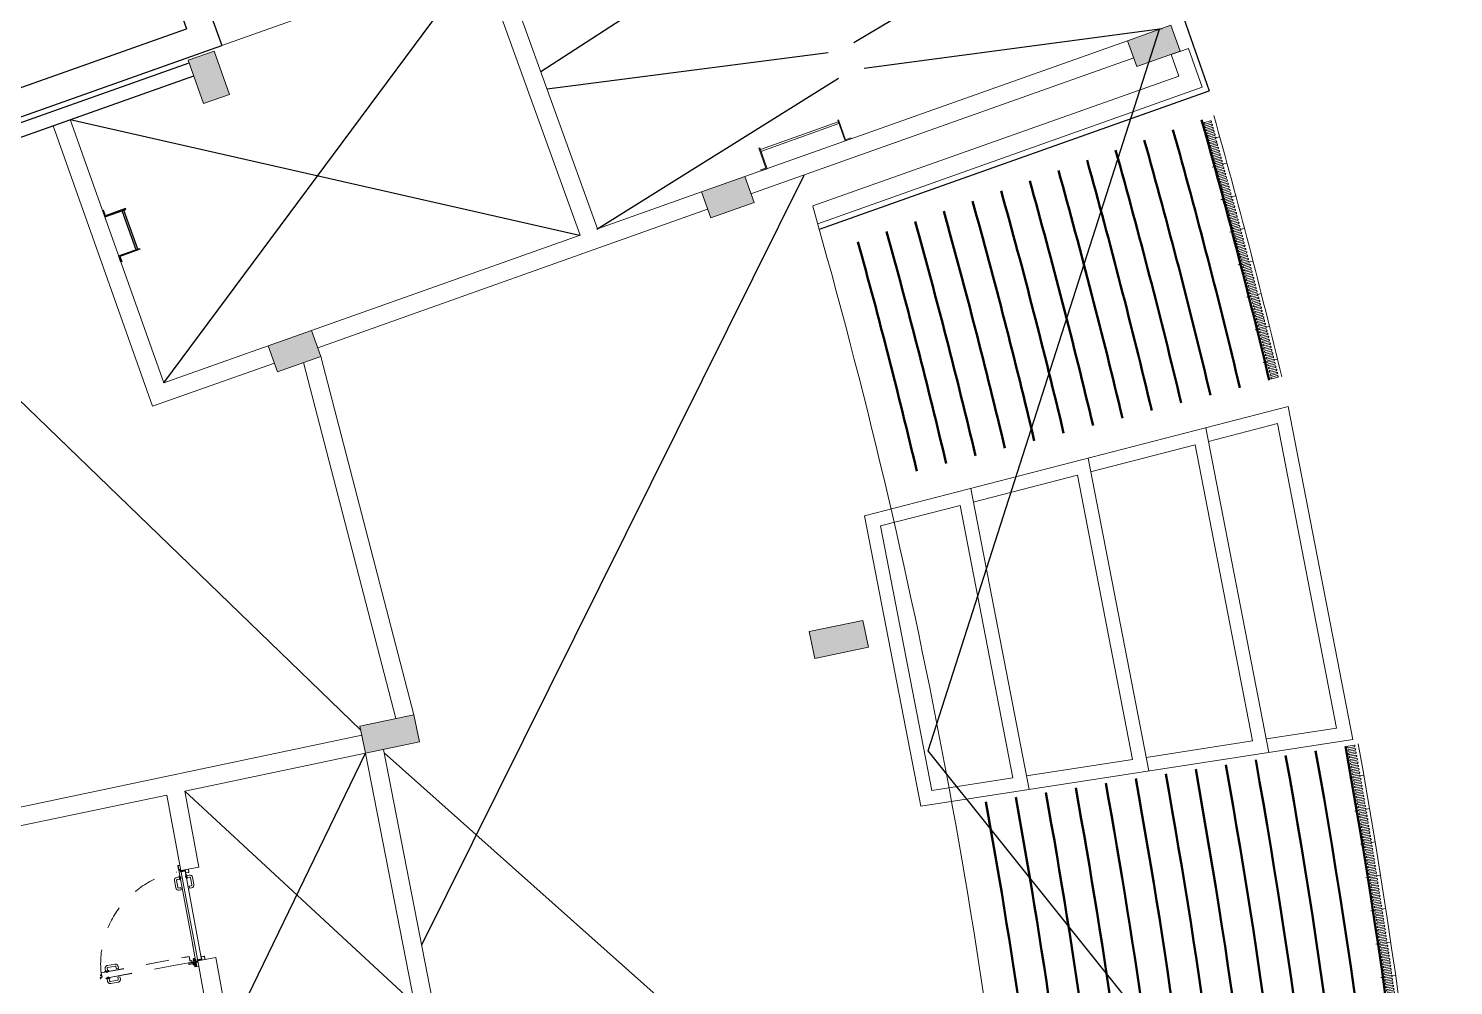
# Model space of a CAD drawing. Header units: centimetres. Extents: x 139057 to 200038, y 34824 to 80516.
# Drawn here: x 176287 to 177838, y 53747 to 54789 of the extents above; entities that cross this region are included whole.
import ezdxf

# ---------------------------------------------------------------- set-up
doc = ezdxf.new("R2010")
doc.units = ezdxf.units.CM
doc.header["$LTSCALE"] = 100
for name, pattern in [('HIDDEN', [0.5, 0.25, -0.25]), ('TRATTEGGIATA', [0.75, 0.5, -0.25]), ('TRATTO-PUNTO', [1, 0.5, -0.25, 0, -0.25])]:
    doc.linetypes.add(name, pattern=pattern)
doc.layers.get('0').update_dxf_attribs({"lineweight": 0})
for name, color, linetype, lineweight in [('410_STRUTTURE_001-AM_0', 7, 'Continuous', 0), ('430_TAVOLATI_001-AM_0', 3, 'Continuous', 0), ('441_SERRAMENTI_001-AM_0', 1, 'Continuous', 0), ('448_SCALE_001-AM_0', 216, 'Continuous', 50)]:
    doc.layers.add(name, color=color, linetype=linetype, lineweight=lineweight)
for name, color, linetype in [('A-GRAFICA', 253, 'Continuous'), ('A-LAND-PLANT', 1, 'Continuous'), ('A-MCLS3-15', 50, 'Continuous'), ('A-MCLS5-30', 2, 'Continuous'), ('A-SI', 50, 'Continuous'), ('mech-124$0$A-STEL-MISC', 1, 'Continuous')]:
    doc.layers.add(name, color=color, linetype=linetype)
doc.layers.add('L_canaline scale', color=7, linetype='Continuous', lineweight=0, true_color=0x5b5b5b)

# ---------------------------------------------------------------- blocks, each defined once
blk = doc.blocks.new('COPRITESTA1C')
for p, q in [((0, 0), (0, -10)), ((0, 0), (21, 0)), ((21, 0), (21, -15)), ((-1, -10), (-1, -20)), ((-1, -10), (0, -10)), ((-1, -20), (16, -20))]:
    blk.add_line(p, q)
at = {"linetype": 'TRATTEGGIATA', "ltscale": 10}
for p, q in [((19.5, 0), (19.5, -15)), ((-1, -18.5), (16, -18.5))]:
    blk.add_line(p, q, dxfattribs=at)
blk.add_arc((16, -15), 3.5, 270, 0, dxfattribs=at)
blk.add_arc((16, -15), 5, 270, 0)
blk = doc.blocks.new('COPRITESTA2C')
for p, q in [((0, 0), (44, 0)), ((0, 0), (0, -10)), ((44, 0), (44, -15)), ((-1, -10), (-1, -20)), ((-1, -10), (0, -10)), ((-1, -20), (39, -20))]:
    blk.add_line(p, q)
at = {"linetype": 'TRATTEGGIATA', "ltscale": 10}
for p, q in [((42.5, 0), (42.5, -15)), ((-1, -18.5), (39, -18.5))]:
    blk.add_line(p, q, dxfattribs=at)
blk.add_arc((39, -15), 5, 270, 0)
blk.add_arc((39, -15), 3.5, 270, 0, dxfattribs=at)
blk = doc.blocks.new('M09.1af_100')
at = {"linetype": 'Continuous', "ltscale": 10}
for p, q in [((-12, 0), (6, 0)), ((5, 84), (33, 84)), ((5, 82), (5, 84)), ((33, 82), (5, 82)), ((5, 6), (5, 47)), ((7, 2), (5, 5)), ((6, 47), (6, 6)), ((7, 6), (8, 3)), ((8, 50), (33, 50)), ((33, 48), (8, 48)), ((59, 46), (12, 46)), ((12, 46), (12, -4)), ((59, 45), (13, 45)), ((13, 45), (13, -5)), ((35, 51), (35, 80)), ((36, 80), (36, 51)), ((988, 46), (48, 46)), ((987, 45), (49, 45)), ((964, 80), (964, 51)), ((965, 51), (965, 80)), ((995, 84), (967, 84)), ((967, 82), (995, 82)), ((967, 82), (995, 82)), ((992, 50), (967, 50)), ((967, 48), (992, 48)), ((987, 45), (987, -5)), ((988, 46), (988, -4)), ((993, 6), (992, 3)), ((993, 2), (995, 5)), ((994, 47), (994, 6)), ((1012, 0), (994, 0)), ((995, 82), (995, 84)), ((995, 6), (995, 47)), ((-59, -19), (-59, 0)), ((-57, 0), (-57, -19)), ((-56, -20), (-17, -20)), ((-17, -21), (-56, -21)), ((-15, -19), (-15, -3)), ((-14, -19), (-14, -3)), ((6, -2), (-12, -2)), ((-8, -3), (-8, -21)), ((-8, -21), (194, -21)), ((-7, -4), (-7, -21)), ((-7, -4), (8, -4)), ((-7, -21), (193, -21)), ((-5, -4), (-5, -20)), ((12, -4), (-5, -4)), ((-4, -20), (-5, -20)), ((-4, -5), (-4, -20)), ((13, -5), (-4, -5)), ((14, -62), (-2, -62)), ((14, -64), (-1, -64)), ((-1, -64), (-1, -64)), ((14, -64), (-1, -64)), ((8, -3), (8, -4)), ((159, -21), (1008, -21)), ((159, -21), (1007, -21)), ((1004, -5), (987, -5)), ((1005, -4), (988, -4)), ((992, -3), (1008, -3)), ((992, -4), (1007, -4)), ((994, -2), (1012, -2)), ((1004, -5), (1004, -20)), ((1005, -20), (1004, -20)), ((1005, -4), (1005, -20)), ((1007, -4), (1007, -21)), ((1008, -3), (1008, -21)), ((1014, -19), (1014, -3)), ((1015, -19), (1015, -3)), ((1056, -20), (1017, -20)), ((1017, -21), (1056, -21)), ((1059, 0), (1057, 0)), ((1057, 0), (1057, -19)), ((1059, -19), (1059, 0)), ((15, -1076), (-3, -1076)), ((14, -1075), (-2, -1075)), ((14, -1072), (-1, -1072)), ((-1, -1073), (-1, -1072)), ((14, -1073), (-1, -1073))]:
    blk.add_line(p, q, dxfattribs=at)
at = {"ltscale": 10}
for p, q in [((-1, 0), (0, 0)), ((-8, -3), (8, -3)), ((992, -3), (992, -4))]:
    blk.add_line(p, q, dxfattribs=at)
at = {"linetype": 'Continuous'}
for p, q in [((794, 58), (794, 82)), ((817, 58), (794, 58)), ((817, 58), (817, 82)), ((905, 112), (824, 112)), ((905, 88), (824, 88)), ((901, 46), (901, 52)), ((901, 46), (902, 46)), ((902, 46), (902, 52)), ((903, 54), (944, 54)), ((903, 53), (944, 53)), ((912, 56), (912, 82)), ((936, 47), (912, 47)), ((912, 47), (912, 46)), ((936, 46), (912, 46)), ((936, 45), (912, 45)), ((912, 45), (912, 44)), ((936, 44), (912, 44)), ((913, 55), (934, 55)), ((935, 44), (913, 44)), ((913, 44), (913, 43)), ((935, 43), (913, 43)), ((934, 55), (914, 55)), ((933, 42), (914, 42)), ((914, 42), (914, 40)), ((932, 40), (915, 40)), ((916, 55), (916, 42)), ((932, 55), (932, 42)), ((933, 42), (933, 40)), ((935, 56), (935, 82)), ((935, 44), (935, 43)), ((936, 47), (936, 46)), ((936, 45), (936, 44)), ((945, 46), (945, 52)), ((945, 46), (946, 46)), ((946, 46), (946, 52)), ((988, 27), (998, 17)), ((988, 27), (988, 27)), ((988, 17), (999, 17)), ((988, 14), (999, 14)), ((999, 17), (999, 14)), ((-24, -44), (-26, -44)), ((-25, -45), (-25, -42)), ((-25, -45), (-25, -42)), ((817, -34), (794, -34)), ((794, -34), (794, -57)), ((817, -34), (817, -57)), ((905, -64), (824, -64)), ((905, -87), (824, -87)), ((901, -21), (901, -28)), ((901, -21), (902, -21)), ((902, -21), (902, -28)), ((903, -29), (944, -29)), ((903, -30), (944, -30)), ((936, -20), (912, -20)), ((912, -21), (912, -20)), ((936, -21), (912, -21)), ((936, -22), (912, -22)), ((912, -23), (912, -22)), ((936, -23), (912, -23)), ((912, -32), (912, -57)), ((935, -19), (913, -19)), ((913, -20), (913, -19)), ((935, -20), (913, -20)), ((913, -31), (934, -31)), ((914, -19), (914, -16)), ((933, -19), (914, -19)), ((934, -31), (914, -31)), ((932, -15), (915, -15)), ((916, -31), (916, -19)), ((932, -31), (932, -19)), ((933, -19), (933, -16)), ((935, -20), (935, -19)), ((935, -32), (935, -57)), ((936, -21), (936, -20)), ((936, -23), (936, -22)), ((945, -21), (945, -28)), ((946, -21), (945, -21)), ((946, -21), (946, -28)), ((35, -1067), (32, -1067))]:
    blk.add_line(p, q, dxfattribs=at)
at = {"linetype": 'TRATTO-PUNTO'}
for p, q in [((924, 36), (924, 56)), ((924, -31), (924, -11))]:
    blk.add_line(p, q, dxfattribs=at)
for p, q in [((987, 42), (987, -1)), ((-37, -22), (-55, -22)), ((-55, -25), (-55, -22)), ((-37, -25), (-55, -25)), ((-37, -25), (-53, -25)), ((-53, -25), (-53, -28)), ((-38, -28), (-53, -28)), ((-36, -32), (-38, -28)), ((-33, -32), (-36, -26)), ((-34, -31), (-36, -26)), ((-34, -31), (-36, -26)), ((-30, -31), (-33, -24)), ((-20, -31), (-16, -24)), ((-17, -32), (-14, -26)), ((-17, -34), (-14, -26)), ((-17, -32), (-14, -26)), ((-15, -36), (-11, -28)), ((-13, -22), (30, -22)), ((-13, -25), (28, -25)), ((-13, -25), (30, -25)), ((-11, -28), (28, -28)), ((28, -25), (28, -28)), ((30, -25), (30, -22))]:
    blk.add_line(p, q)
at = {"linetype": 'HIDDEN', "ltscale": 10}
for p, q in [((-17, -53), (-10, -57)), ((-15, -51), (-7, -55)), ((-14, -51), (-7, -55)), ((-13, -52), (-7, -55)), ((-12, -49), (-6, -52)), ((-10, -57), (-10, -97)), ((-7, -97), (-10, -97)), ((-7, -56), (-7, -97)), ((-6, -56), (-6, -99)), ((-6, -99), (-3, -99)), ((-3, -56), (-3, -99)), ((-3, -61), (-3, -262)), ((15, -61), (-3, -61)), ((-2, -62), (-2, -262)), ((14, -62), (14, -76)), ((14, -82), (14, -64)), ((14, -81), (14, -64)), ((15, -76), (14, -76)), ((64, -81), (14, -81)), ((63, -82), (14, -82)), ((15, -61), (15, -76)), ((63, -128), (63, -82)), ((63, -1055), (63, -117)), ((64, -127), (64, -81)), ((64, -1056), (64, -117)), ((64, -130), (64, -165)), ((-3, -228), (-3, -1076)), ((-2, -227), (-2, -1075)), ((-69, -974), (-69, -892)), ((-46, -974), (-46, -892)), ((-16, -862), (-39, -862)), ((-16, -885), (-39, -885)), ((-16, -885), (-16, -862)), ((77, -885), (77, -862)), ((77, -862), (100, -862)), ((77, -885), (100, -885)), ((107, -974), (107, -892)), ((130, -974), (130, -892)), ((-13, -981), (-39, -981)), ((-13, -1004), (-39, -1004)), ((-13, -992), (7, -992)), ((-12, -972), (-12, -1013)), ((-12, -1002), (-12, -982)), ((-12, -982), (-12, -1003)), ((-12, -984), (0, -984)), ((-12, -1000), (0, -1000)), ((-11, -972), (-11, -1013)), ((-3, -970), (-10, -970)), ((-3, -971), (-10, -971)), ((5, -992), (-10, -992)), ((4, -992), (-10, -992)), ((-3, -1013), (-10, -1013)), ((-3, -1015), (-10, -1015)), ((-4, -1004), (-4, -980)), ((-4, -980), (-3, -980)), ((-4, -1004), (-3, -1004)), ((-3, -970), (-3, -971)), ((-3, -1004), (-3, -980)), ((-3, -1004), (-3, -980)), ((-3, -980), (-2, -980)), ((-3, -1004), (-2, -1004)), ((-3, -1013), (-3, -1015)), ((-2, -1004), (-2, -980)), ((-1, -1003), (-1, -981)), ((-1, -981), (0, -981)), ((-1, -1003), (0, -1003)), ((0, -1003), (0, -981)), ((0, -1002), (0, -983)), ((0, -983), (2, -983)), ((0, -1002), (2, -1002)), ((3, -1001), (3, -984)), ((14, -1072), (14, -1055)), ((63, -1055), (14, -1055)), ((14, -1073), (14, -1056)), ((64, -1056), (14, -1056)), ((14, -1061), (14, -1075)), ((15, -1061), (14, -1061)), ((15, -1061), (15, -1076)), ((61, -1055), (18, -1055)), ((50, -1056), (26, -1056)), ((26, -1056), (26, -1056)), ((32, -1056), (32, -1067)), ((35, -1056), (35, -1067)), ((46, -1057), (35, -1067)), ((46, -1056), (46, -1057)), ((50, -1056), (50, -1056)), ((50, -1056), (50, -1056)), ((54, -992), (74, -992)), ((57, -992), (72, -992)), ((57, -992), (72, -992)), ((58, -1001), (58, -984)), ((61, -983), (59, -983)), ((61, -1002), (59, -1002)), ((61, -1003), (61, -981)), ((62, -981), (61, -981)), ((61, -1002), (61, -983)), ((74, -984), (61, -984)), ((74, -1000), (61, -1000)), ((62, -1003), (61, -1003)), ((62, -1003), (62, -981)), ((63, -1004), (63, -980)), ((64, -980), (63, -980)), ((64, -1004), (63, -1004)), ((64, -970), (71, -970)), ((64, -970), (64, -971)), ((64, -971), (71, -971)), ((64, -1004), (64, -980)), ((64, -1004), (64, -980)), ((65, -980), (64, -980)), ((65, -1004), (64, -1004)), ((64, -1013), (71, -1013)), ((64, -1013), (64, -1015)), ((64, -1015), (71, -1015)), ((65, -1004), (65, -980)), ((72, -972), (72, -1013)), ((73, -972), (73, -1013)), ((73, -1002), (73, -982)), ((74, -982), (74, -1003)), ((75, -981), (100, -981)), ((75, -1004), (100, -1004))]:
    blk.add_line(p, q, dxfattribs=at)
for radius in [9, 7.25, 7.5]:
    blk.add_circle((-25, -44), radius)
at = {"linetype": 'Continuous', "ltscale": 10}
for centre, radius, start, end in [((8, 47), 3, 90, 180), ((8, 6), 3, 180, 215), ((8, 47), 1.5, 90, 180), ((8, 6), 1.5, 180, 215), ((6, 1), 3, 270, 35), ((6, 1), 1.5, 270, 35), ((33, 80), 3, 360, 90), ((33, 80), 1.5, 0, 90), ((33, 51), 1.5, 270, 360), ((33, 51), 3, 270, 0), ((967, 80), 3, 90, 180), ((967, 51), 3, 180, 270), ((967, 80), 1.5, 90, 180), ((967, 51), 1.5, 180, 270), ((994, 1), 3, 145, 270), ((992, 47), 3, 0, 90), ((992, 47), 1.5, 0, 90), ((992, 6), 1.5, 325, 0), ((994, 1), 1.5, 145, 270), ((992, 6), 3, 325, 0), ((-56, -19), 3, 180, 270), ((-56, -19), 1.5, 180, 270), ((-17, -19), 3, 270, 0), ((-17, -19), 1.5, 270, 0), ((-12, -3), 3, 90, 180), ((-12, -3), 1.5, 90, 180), ((1012, -3), 3, 0, 90), ((1012, -3), 1.5, 0, 90), ((1017, -19), 3, 180, 270), ((1017, -19), 1.5, 180, 270), ((1056, -19), 1.5, 270, 0), ((1056, -19), 3, 270, 360)]:
    blk.add_arc(centre, radius, start, end, dxfattribs=at)
at = {"linetype": 'Continuous'}
for centre, radius, start, end in [((824, 82), 30, 90, 180), ((824, 82), 7, 90, 180), ((903, 52), 2, 90, 180), ((903, 52), 0.8, 90, 180), ((905, 82), 30, 0, 90), ((905, 82), 7, 0, 90), ((913, 56), 1, 180, 270), ((915, 40), 1, 180, 270), ((932, 40), 1, 270, 0), ((934, 56), 1, 270, 0), ((944, 52), 2, 0, 90), ((944, 52), 0.8, 0, 90), ((824, -57), 30, 180, 270), ((824, -57), 7, 180, 270), ((903, -28), 2, 180, 270), ((903, -28), 0.8, 180, 270), ((905, -57), 30, 270, 0), ((905, -57), 7, 270, 0), ((913, -32), 1, 90, 180), ((915, -16), 1, 90, 180), ((932, -16), 1, 0, 90), ((934, -32), 1, 0, 90), ((944, -28), 0.8, 270, 0), ((944, -28), 2, 270, 0)]:
    blk.add_arc(centre, radius, start, end, dxfattribs=at)
for centre, radius, start, end in [((-37, -26), 4, 25.7983, 90), ((-37, -26), 1, 25.7983, 90), ((-37, -26), 0.8, 25.7983, 90), ((-25, -44), 12.5, 156.6025, 108.12), ((-44, -35), 8, 336.6025, 25.7983), ((-44, -35), 11, 336.6025, 25.7983), ((-25, -44), 9.5, 156.6025, 108.12), ((-29, -31), 4, 205.7983, 288.12), ((-29, -31), 1, 205.7983, 288.12), ((-21, -31), 1, 251.88, 334.2017), ((-21, -31), 4, 318.9946, 334.2017), ((-13, -26), 4, 90, 154.2017), ((-12, -48), 4, 228.9946, 244.2017), ((-13, -26), 1, 90, 154.2017), ((-13, -26), 0.8, 90, 154.2017), ((-12, -48), 1, 161.88, 244.2017)]:
    blk.add_arc(centre, radius, start, end)
at = {"linetype": 'HIDDEN', "ltscale": 10}
for centre, radius, start, end in [((-7, -56), 1, 0, 64.2017), ((-7, -56), 0.8, 0, 64.2017), ((-7, -56), 4, 0, 64.2017), ((-25, -44), 1016, 275.0246, 0), ((-39, -892), 30, 90, 180), ((-39, -892), 7, 90, 180), ((100, -892), 30, 0, 90), ((100, -892), 7, 0, 90), ((-39, -974), 30, 180, 270), ((-39, -974), 7, 180, 270), ((-13, -982), 1, 0, 90), ((-13, -1003), 1, 270, 0), ((-10, -972), 2, 90, 180), ((-10, -1013), 2, 180, 270), ((-10, -972), 0.8, 90, 180), ((-10, -1013), 0.8, 180, 270), ((2, -984), 1, 0, 90), ((2, -1001), 1, 270, 0), ((59, -984), 1, 90, 180), ((59, -1001), 1, 180, 270), ((71, -972), 2, 0, 90), ((71, -972), 0.8, 0, 90), ((71, -1013), 0.8, 270, 0), ((71, -1013), 2, 270, 0), ((75, -982), 1, 90, 180), ((75, -1003), 1, 180, 270), ((100, -974), 30, 270, 0), ((100, -974), 7, 270, 0)]:
    blk.add_arc(centre, radius, start, end, dxfattribs=at)
at = {"linetype": 'Continuous', "ltscale": 10, "xscale": -1}
blk.add_blockref('COPRITESTA1C', (-38, -21), dxfattribs=at)
at = {"linetype": 'HIDDEN', "ltscale": 10, "rotation": 270}
blk.add_blockref('COPRITESTA2C', (-3, -56), dxfattribs=at)
at = {"linetype": 'Continuous', "ltscale": 10}
blk.add_blockref('COPRITESTA2C', (-12, -22), dxfattribs=at)
blk = doc.blocks.new('mech-124$0$STEL-LAD')
at = {"layer": 'mech-124$0$A-STEL-MISC'}
for p, q in [((410, -580), (277, -150)), ((391, -585), (258, -156))]:
    blk.add_line(p, q, dxfattribs=at)
for points in [[(293, -134), (73, -202), (55, -145), (46, -148), (67, -215), (296, -144), (293, -134)], [(432, -583), (212, -651), (230, -709), (221, -712), (200, -645), (429, -574), (432, -583)]]:
    blk.add_lwpolyline(points, dxfattribs=at)
blk = doc.blocks.new('MEP-C-E1-124_35$0$STEL-LAD')
for p, q in [((458, -800), (191, 59)), ((477, -794), (210, 65))]:
    blk.add_line(p, q)
for points in [[(226, 81), (7, 13), (-11, 70), (-21, 67), (0, 0), (229, 71), (226, 81)], [(499, -798), (279, -866), (297, -924), (287, -926), (267, -860), (496, -789), (499, -798)]]:
    blk.add_lwpolyline(points)
blk = doc.blocks.new('canalina scale')
at = {"layer": 'L_canaline scale'}
for points in [[(0, -40), (0, 0)], [(-9, -115), (-9, -49)], [(0, -162), (0, -124)], [(9, -49), (9, -115)], [(28, -49), (28, -115)], [(46, -115), (46, -49)], [(64, -49), (64, -115)], [(83, -115), (83, -49)], [(101, -49), (101, -115)], [(120, -115), (120, -49)], [(138, -49), (138, -115)], [(156, -115), (156, -49)], [(175, -49), (175, -115)], [(193, -115), (193, -49)], [(212, -49), (212, -115)], [(230, -115), (230, -49)], [(248, -49), (248, -115)], [(267, -115), (267, -49)], [(285, -115), (285, -49)], [(304, -49), (304, -115)], [(322, -115), (322, -49)], [(341, -49), (340, -115)], [(367, -40), (367, -2)]]:
    blk.add_lwpolyline(points, dxfattribs=at)
for centre, start, end in [((0, -49), 359.9765, 179.9765), ((0, -115), 179.9765, 359.9765), ((37, -49), 359.9765, 179.9765), ((37, -115), 179.9765, 359.9765), ((74, -49), 359.9765, 179.9765), ((74, -115), 179.9765, 359.9765), ((110, -49), 359.9765, 179.9765), ((110, -115), 179.9765, 359.9765), ((147, -49), 359.9765, 179.9765), ((147, -115), 179.9765, 359.9765), ((184, -49), 359.9765, 179.9765), ((184, -115), 179.9765, 359.9765), ((221, -49), 359.9765, 179.9765), ((221, -115), 179.9765, 359.9765), ((258, -49), 359.9765, 179.9765), ((258, -115), 179.9765, 359.9765), ((295, -49), 359.9765, 179.9765), ((294, -115), 179.9765, 359.9765), ((331, -49), 359.9765, 179.9765), ((331, -115), 179.9765, 359.9765)]:
    blk.add_arc(centre, 9.2, start, end, dxfattribs=at)

msp = doc.modelspace()

# ---------------------------------------------------------------- hatches: boundary and pattern name
at = {"layer": '410_STRUTTURE_001-AM_0'}
h = msp.add_hatch(color=256, dxfattribs=at)
h.paths.add_polyline_path([(173097.4, 66917.9, 1), (173132.4, 66917.9, 1)])
h.paths.add_polyline_path([(172464, 67114.3), (172425.2, 67124.1), (172393.5, 66998), (172432.3, 66988.3)])
h.paths.add_polyline_path([(172268.8, 66557.1), (172239.6, 66564.2), (172225.4, 66505.9), (172254.6, 66498.8)])
h.paths.add_polyline_path([(171904.4, 66525.1, 1), (171974.4, 66525.1, 1)])
h.paths.add_polyline_path([(171852.2, 66563.6), (171803.4, 66574.4), (171792.5, 66525.6), (171841.4, 66514.8)])
h.paths.add_polyline_path([(171939.5, 67132.4), (171987.8, 67119.6), (172000.7, 67167.9), (171952.3, 67180.7)])
h.paths.add_polyline_path([(172118.8, 67125.7, 1), (172048.8, 67125.7, 1)])
h.paths.add_polyline_path([(171575.4, 65289.1), (171625, 65282.5), (171631.6, 65332.1), (171582, 65338.7)])
h.paths.add_polyline_path([(171698.3, 65301.5, 1), (171768.3, 65301.5, 1)])
h.paths.add_polyline_path([(172000.9, 65312), (171999.5, 65287), (172079.4, 65282.7), (172080.7, 65307.7)])
h.paths.add_polyline_path([(172504.9, 65260.4, 1), (172469.9, 65260.4, 1)])
h.paths.add_polyline_path([(173206.7, 65219.2, 1), (173276.7, 65219.2, 1)])
h.paths.add_polyline_path([(173189.9, 64670.8, 1), (173259.9, 64670.8, 1)])
h.paths.add_polyline_path([(171897.4, 64618.3), (171927.3, 64617.1), (171929.8, 64677), (171899.8, 64678.3)])
h.paths.add_polyline_path([(171707.6, 64680.9, 1), (171637.6, 64680.9, 1)])
h.paths.add_polyline_path([(171506.1, 64661.2), (171555.9, 64656.7), (171560.4, 64706.5), (171510.6, 64711)])
h.paths.add_polyline_path([(171463.9, 64032.1), (171513.9, 64030), (171515.9, 64080), (171466, 64082)])
h.paths.add_polyline_path([(171511.7, 63977.1), (171513.7, 64027), (171463.8, 64029.1), (171461.7, 63979.1)])
h.paths.add_polyline_path([(171605.5, 64055.9, 1), (171675.5, 64055.9, 1)])
h.paths.add_polyline_path([(171905.9, 64101.4), (171881, 64102.4), (171877.7, 64022.4), (171902.7, 64021.4)])
h.paths.add_polyline_path([(173199.6, 64122.3, 1), (173269.6, 64122.3, 1)])
h.paths.add_polyline_path([(173235.6, 63574.9, 1), (173305.6, 63574.9, 1)])
h.paths.add_polyline_path([(172861.4, 63523), (172858.6, 63552.9), (172798.9, 63547.5), (172801.6, 63517.6)])
h.paths.add_polyline_path([(172419.1, 63501.4, 1), (172489.1, 63501.4, 1)])
h.paths.add_polyline_path([(171880.4, 63484.6), (171855.5, 63485.7), (171852, 63405.8), (171877, 63404.7)])
h.paths.add_polyline_path([(171602.6, 63428, 1), (171672.6, 63428, 1)])
h.paths.add_polyline_path([(171448.5, 63390.7), (171498.5, 63390.5), (171498.7, 63440.5), (171448.7, 63440.7)])
h.paths.add_polyline_path([(171461, 62750.1), (171511, 62752.1), (171509, 62802), (171459, 62800.1)])
h.paths.add_polyline_path([(171629.1, 62798.4, 1), (171699.1, 62798.4, 1)])
h.paths.add_polyline_path([(171855.5, 62863.5), (171830.5, 62865), (171825.8, 62785.1), (171850.8, 62783.7)])
h.paths.add_polyline_path([(172533.4, 62914.1, 1), (172463.4, 62914.1, 1)])
h.paths.add_polyline_path([(172926.6, 62958.3), (172922.5, 62988.1), (172863, 62979.9), (172867.1, 62950.1)])
h.paths.add_polyline_path([(173367.8, 63029.8, 1), (173297.8, 63029.8, 1)])
h.paths.add_polyline_path([(173386.2, 62488.4, 1), (173456.2, 62488.4, 1)])
h.paths.add_polyline_path([(172594.1, 62403.9), (172652.5, 62417.8), (172638.6, 62476.2), (172580.2, 62462.3)])
h.paths.add_polyline_path([(171941.8, 62169.4), (171966.3, 62174.2), (171951.2, 62252.7), (171926.7, 62248)])
h.paths.add_polyline_path([(171685.3, 62168.5, 1), (171755.3, 62168.5, 1)])
h.paths.add_polyline_path([(171551.4, 62111.5), (171547.3, 62161.3), (171497.5, 62157.2), (171501.6, 62107.3)])
h.paths.add_polyline_path([(171564.3, 61513.1), (171570.7, 61463.5), (171620.3, 61469.8), (171613.9, 61519.4)])
h.paths.add_polyline_path([(171635.9, 61377.3), (171643.1, 61348.2), (171691.6, 61360.3), (171684.4, 61389.4)])
h.paths.add_polyline_path([(171771.4, 61539.7, 1), (171841.4, 61539.7, 1)])
h.paths.add_polyline_path([(172069.2, 61642.9), (172044.7, 61638.1), (172059.7, 61559.6), (172084.3, 61564.3)])
h.paths.add_polyline_path([(171984.3, 61420.4), (172013.8, 61426.1), (172004.3, 61475.2), (171974.8, 61469.5)])
h.paths.add_polyline_path([(172512.5, 61527.4), (172483, 61521.7), (172492.5, 61472.6), (172522, 61478.3)])
h.paths.add_polyline_path([(172945.8, 61590.3), (172938.9, 61619.4), (172890.2, 61607.9), (172897.2, 61578.7)])
h.paths.add_polyline_path([(173500.6, 61951.8, 1), (173570.6, 61951.8, 1)])
h.paths.add_polyline_path([(173059.6, 61182.9), (173051.1, 61211.7), (173003.2, 61197.4), (173011.7, 61168.7)])
h.paths.add_polyline_path([(172598, 61085.7), (172568.5, 61080), (172578, 61030.9), (172607.5, 61036.6)])
h.paths.add_polyline_path([(172067.7, 60879.1), (172097.1, 60884.8), (172087.6, 60933.9), (172058.2, 60928.2)])
h.paths.add_polyline_path([(171731, 60780.4), (171780.2, 60789.1), (171771.5, 60838.4), (171722.3, 60829.7)])
h.paths.add_polyline_path([(171678.8, 60771.2), (171728, 60779.9), (171719.4, 60829.2), (171670.1, 60820.5)])
h.paths.add_polyline_path([(171771.5, 60289), (171782, 60240.1), (171830.8, 60250.6), (171820.4, 60299.5)])
h.paths.add_polyline_path([(171833.8, 60251.2), (171882.7, 60261.7), (171872.2, 60310.6), (171823.3, 60300.1)])
h.paths.add_polyline_path([(172186.7, 60419.6), (172157.2, 60413.9), (172166.7, 60364.8), (172196.1, 60370.5)])
h.paths.add_polyline_path([(172673.1, 60539.2), (172702.6, 60544.9), (172693.1, 60594), (172663.6, 60588.3)])
h.paths.add_polyline_path([(173205.4, 60730.6), (173195.6, 60758.9), (173148.4, 60742.7), (173158.1, 60714.3)])
h.paths.add_polyline_path([(173311.7, 60297), (173358.2, 60315.4), (173347.1, 60343.3), (173300.7, 60324.8)])
h.paths.add_polyline_path([(172771.8, 60187), (172742.4, 60181.3), (172751.9, 60132.2), (172781.3, 60137.9)])
h.paths.add_polyline_path([(172312.4, 59877.6), (172282.9, 59871.9), (172292.4, 59822.8), (172321.9, 59828.5)])
h.paths.add_polyline_path([(173368.3, 59347.8), (173346.2, 59403.5), (173290.4, 59381.4), (173312.6, 59325.6)])
h.paths.add_polyline_path([(174210.9, 59878.9, 1), (174280.9, 59878.9, 1)])
h.paths.add_polyline_path([(174066.1, 60383.7, 1), (173996.1, 60383.7, 1)])
h.paths.add_polyline_path([(173620.9, 58923.5, 1), (173550.9, 58923.5, 1)])
h.paths.add_polyline_path([(173884.9, 58386.6, 1), (173814.9, 58386.6, 1)])
h.paths.add_polyline_path([(174449.7, 59385, 1), (174519.7, 59385, 1)])
h.paths.add_polyline_path([(174781.9, 58903.2, 1), (174711.9, 58903.2, 1)])
h.paths.add_polyline_path([(175067.1, 58434.5, 1), (174997.1, 58434.5, 1)])
h.paths.add_polyline_path([(175304.4, 57980, 1), (175374.4, 57980, 1)])
h.paths.add_polyline_path([(175703.2, 57540.9, 1), (175633.2, 57540.9, 1)])
h.paths.add_polyline_path([(175196.3, 56374.7, 1), (175126.3, 56374.7, 1)])
h.paths.add_polyline_path([(176052.7, 57118, 1), (175982.7, 57118, 1)])
h.paths.add_polyline_path([(176488.7, 56567.5, 1), (176418.7, 56567.5, 1)])
h.paths.add_polyline_path([(176794.8, 55975.9, 1), (176864.8, 55975.9, 1)])
h.paths.add_polyline_path([(175491.6, 55908.3, 1), (175561.6, 55908.3, 1)])
h.paths.add_polyline_path([(177107.5, 55348.5, 1), (177177.5, 55348.5, 1)])
h.paths.add_polyline_path([(177367.7, 55079.6), (177361, 55098.4), (177342.1, 55091.7), (177348.8, 55072.9)])
h.paths.add_polyline_path([(177392.9, 55032.3), (177376.2, 55079.4), (177347.9, 55069.4), (177364.7, 55022.3)])
h.paths.add_polyline_path([(177483.5, 54775.8), (177493.5, 54747.6), (177540.6, 54764.3), (177530.6, 54792.6)])
for points in [[(176506.2, 54717.4), (176478, 54707.4), (176461.2, 54754.5), (176489.5, 54764.5)], [(177066.9, 54627.9), (177019.9, 54611.2), (177029.9, 54582.9), (177077, 54599.6)], [(176605.4, 54432.2), (176558.3, 54415.4), (176548.3, 54443.7), (176595.4, 54460.4)], [(177195.5, 54144.8), (177201.7, 54115.5), (177143, 54103.1), (177136.8, 54132.5)], [(176712.9, 54012.6), (176654.2, 54000.2), (176648, 54029.5), (176706.7, 54041.9)]]:
    msp.add_hatch(color=256, dxfattribs=at).paths.add_polyline_path(points)

# ---------------------------------------------------------------- linework, layer by layer
for p, q in [((177658.2, 54377.5, 0), (177197.2, 54258.6, 0)), ((177728.5, 54015.2, 0), (177658.2, 54377.5, 0)), ((177646.5, 54359, 0), (177571.4, 54339.6, 0)), ((177710.8, 54027.6, 0), (177646.5, 54359, 0)), ((177637.3, 54001.1, 0), (177568.8, 54354.4, 0)), ((177557.1, 54335.9, 0), (177443.2, 54306.5, 0)), ((177619.6, 54013.5, 0), (177557.1, 54335.9, 0)), ((177506.7, 53980.9, 0), (177440.6, 54321.4, 0)), ((177428.9, 54302.8, 0), (177315.4, 54273.6, 0)), ((177489, 53993.3, 0), (177428.9, 54302.8, 0)), ((177376.4, 53960.7, 0), (177312.9, 54288.4, 0)), ((177301.2, 54269.9, 0), (177214.6, 54247.6, 0)), ((177358.7, 53973.2, 0), (177301.2, 54269.9, 0)), ((177258.5, 53942.5, 0), (177197.2, 54258.6, 0)), ((177270.5, 53959.5, 0), (177214.6, 54247.6, 0)), ((177258.5, 53942.5, 0), (177728.5, 54015.2, 0)), ((177634.5, 54015.8, 0), (177710.8, 54027.6, 0)), ((177503.8, 53995.6, 0), (177619.6, 54013.5, 0)), ((177373.6, 53975.5, 0), (177489, 53993.3, 0)), ((177270.5, 53959.5, 0), (177358.7, 53973.2, 0))]:
    msp.add_line(p, q, dxfattribs=at)
at = {"layer": '410_STRUTTURE_001-AM_0', "elevation": 0}
for points in [[(177540.6, 54764.3), (177493.5, 54747.6), (177483.5, 54775.8), (177530.6, 54792.6)], [(176506.2, 54717.4), (176478, 54707.4), (176461.2, 54754.5), (176489.5, 54764.5)], [(177066.9, 54627.9), (177019.9, 54611.2), (177029.9, 54582.9), (177077, 54599.6)], [(176605.4, 54432.2), (176558.3, 54415.4), (176548.3, 54443.7), (176595.4, 54460.4)], [(177195.5, 54144.8), (177201.7, 54115.5), (177143, 54103.1), (177136.8, 54132.5)], [(176712.9, 54012.6), (176654.2, 54000.2), (176648, 54029.5), (176706.7, 54041.9)]]:
    msp.add_lwpolyline(points, close=True, dxfattribs=at)
msp.add_lwpolyline([(177369.8, 53389.9, 0.045163), (177140.8, 54595.8, 0.719629)], format="xyb", dxfattribs=at)
at = {"layer": '430_TAVOLATI_001-AM_0'}
for p, q in [((176906.6, 54570.9, 0), (176797.6, 54873.4, 0)), ((176887.8, 54564.2, 0), (176778.7, 54866.7, 0)), ((176497.9, 54770.7, 0), (176681.1, 54835.7, 0)), ((177067, 54627.9, 0), (177483.5, 54775.8, 0)), ((177530.9, 54760.9, 0), (177549.8, 54767.5, 0)), ((177530.9, 54760.9, 0), (177539.2, 54737.3, 0)), ((177549.8, 54767.5, 0), (177564.6, 54725.1, 0)), ((177073.6, 54609, 0), (177490.2, 54757, 0)), ((177539.2, 54737.3, 0), (177141, 54595.9, 0)), ((177564.6, 54725.1, 0), (177146.5, 54576.6, 0)), ((176422.5, 54377.8, 0), (176314.1, 54683.2, 0)), ((176434.7, 54403.3, 0), (176332.9, 54689.9, 0)), ((176906.6, 54570.9, 0), (177019.8, 54611.2, 0)), ((176602.1, 54441.6, 0), (177026.5, 54592.3, 0)), ((176595.4, 54460.4, 0), (176887.8, 54564.2, 0)), ((176434.7, 54403.3, 0), (176548.3, 54443.7, 0)), ((176422.5, 54377.8, 0), (176555, 54424.8, 0)), ((176687.1, 54037.8, 0), (176586.5, 54425.4, 0)), ((176706.7, 54041.9, 0), (176605.4, 54432.1, 0)), ((176253.3, 53936.2, 0), (176650.1, 54019.7, 0)), ((176457.5, 53958.8, 0), (176654.2, 54000.2, 0)), ((176654.2, 54000.2, 0), (176707.4, 53727.5, 0)), ((176673.8, 54004.3, 0), (176727.2, 53730.7, 0)), ((176257.4, 53916.6, 0), (176437.9, 53954.6, 0)), ((176437.9, 53954.6, 0), (176453.2, 53872.4, 0)), ((176457.5, 53958.8, 0), (176472.9, 53876, 0)), ((176472.9, 53876, 0), (176453.2, 53872.4, 0)), ((176491.1, 53777.7, 0), (176471.5, 53774, 0)), ((176471.5, 53774, 0), (176486.7, 53692.2, 0)), ((176491.1, 53777.7, 0), (176506.4, 53695.3, 0))]:
    msp.add_line(p, q, dxfattribs=at)
at = {"layer": '441_SERRAMENTI_001-AM_0'}
msp.add_line((176471.5, 53774, 0), (176453.2, 53872.4, 0), dxfattribs=at)
at = {"layer": '448_SCALE_001-AM_0', "linetype": 'Continuous', "elevation": 0}
for points in [[(177564, 54689.8, -0.010171), (177637.7, 54406.3, -0.010103)], [(177501.7, 54667.7, -0.010059), (177573.7, 54389.8, -0.009991)], [(177532.9, 54678.8, -0.010115), (177605.7, 54398, -0.010047)], [(177470.5, 54656.6, -0.010003), (177541.8, 54381.5, -0.009934)], [(177408.2, 54634.5, -0.009888), (177477.9, 54365, -0.009818)], [(177439.4, 54645.6, -0.009945), (177509.8, 54373.3, -0.009876)], [(177377, 54623.4, -0.00983), (177445.9, 54356.8, -0.00976)], [(177345.9, 54612.4, -0.009771), (177413.9, 54348.6, -0.009701)], [(177283.5, 54590.2, -0.009652), (177350, 54332.1, -0.009581)], [(177314.7, 54601.3, -0.009712), (177382, 54340.3, -0.009641)], [(177252.3, 54579.1, -0.009592), (177318.1, 54323.8, -0.009521)], [(177190, 54557, -0.009469), (177254.1, 54307.3, -0.009397)], [(177221.2, 54568.1, -0.009531), (177286.1, 54315.6, -0.009459)], [(177688.1, 54002.9, -0.029423), (177788.5, 53163.1, -0.029423)], [(177720.7, 54007.9, -0.030607), (177823.4, 53130.1, -0.030607)], [(177590.3, 53987.7, -0.025801), (177682.5, 53262, -0.025801)], [(177622.9, 53992.8, -0.02702), (177718, 53229, -0.02702)], [(177655.5, 53997.8, -0.028227), (177753.3, 53196, -0.028227)], [(177492.4, 53972.6, -0.022014), (177574.9, 53362.5, -0.022014)], [(177525, 53977.6, -0.023296), (177611, 53328.8, -0.023296)], [(177557.6, 53982.7, -0.024558), (177646.9, 53295.3, -0.024558)], [(177361.9, 53952.4, -0.019757), (177437.2, 53415.5, -0.019411)], [(177394.5, 53957.4, -0.019852), (177470.4, 53415.4, -0.019508)], [(177427.1, 53962.5, -0.019947), (177503.6, 53415.2, -0.019604)], [(177459.8, 53967.5, -0.020041), (177536.8, 53415, -0.0197)], [(177329.3, 53947.3, -0.01966), (177404, 53415.7, -0.019313)]]:
    msp.add_lwpolyline(points, format="xyb", dxfattribs=at)
at = {"layer": 'A-GRAFICA'}
for p, q in [((176845, 54742.2, 0), (177348, 55069.4, 0)), ((177185.7, 54774, 0), (177467.4, 54942, 0)), ((176434.7, 54403.3, 0), (176779.2, 54867.5, 0)), ((177196.7, 54746.1, 0), (177521, 54789.1, 0)), ((177266.6, 54002.8, 0), (177518.3, 54788.2, 0)), ((176852, 54723.5, 0), (177157.8, 54762.9, 0)), ((176905.9, 54570.7, 0), (177168.8, 54735, 0)), ((176332.9, 54689.9, 0), (176887, 54564, 0)), ((176715.3, 53791.5, 0), (177131.4, 54629.5, 0)), ((176061.6, 54593.5, 0), (176648.9, 54025.4, 0)), ((176506.4, 53695.3, 0), (176654.2, 54000.2, 0)), ((176674.5, 54000.6, 0), (177370.7, 53380.5, 0)), ((177791, 53348.2, 0), (177266.6, 54002.8, 0)), ((176457.5, 53958.8, 0), (176707.4, 53727.5, 0))]:
    msp.add_line(p, q, dxfattribs=at)
at = {"layer": 'A-LAND-PLANT'}
for p in [(177438, 55104.6, 0), (177148.1, 54570.8, 0)]:
    msp.add_line(p, (177572.3, 54721.4, 0), dxfattribs=at)
at = {"layer": 'A-MCLS3-15'}
for p, q in [((176056.5, 54607.6, 0), (176462.2, 54751.7, 0)), ((176061.5, 54593.5, 0), (176467.2, 54737.6, 0))]:
    msp.add_line(p, q, dxfattribs=at)
at = {"layer": 'A-MCLS5-30', "color": 3}
for p, q in [((176420.2, 54898.1, 0), (176459.5, 54788.9, 0)), ((176458.6, 54879.9, 0), (176497.9, 54770.7, 0)), ((175285.6, 54372, 0), (176459.5, 54788.9, 0)), ((175263.9, 54332.4, 0), (176497.9, 54770.7, 0))]:
    msp.add_line(p, q, dxfattribs=at)
at = {"layer": 'L_canaline scale', "elevation": 0}
for points in [[(177573.7, 54688.5), (177567.3, 54686.7)], [(177567.8, 54685), (177574.2, 54686.7)], [(177574.6, 54685), (177568.3, 54683.2)], [(177568.8, 54681.4), (177575.1, 54683.2)], [(177575.6, 54681.4), (177569.3, 54679.6)], [(177569.8, 54677.9), (177576.1, 54679.6)], [(177576.6, 54677.9), (177570.2, 54676.1)], [(177570.7, 54674.3), (177577.1, 54676.1)], [(177577.6, 54674.3), (177571.2, 54672.6)], [(177571.7, 54670.8), (177578.1, 54672.5)], [(177572.2, 54669), (177578.6, 54670.8)], [(177579.1, 54669), (177572.7, 54667.2)], [(177579.4, 54666.9), (177573, 54665.1)], [(177583.3, 54671.1), (177579.7, 54670.1)], [(177573.5, 54663.4), (177579.9, 54665.1)], [(177580.3, 54663.4), (177574, 54661.6)], [(177574.5, 54659.8), (177580.8, 54661.6)], [(177581.3, 54659.8), (177575, 54658)], [(177575.5, 54656.3), (177581.8, 54658)], [(177582.3, 54656.3), (177575.9, 54654.5)], [(177576.4, 54652.7), (177582.8, 54654.5)], [(177583.3, 54652.7), (177576.9, 54650.9)], [(177577.4, 54649.2), (177583.8, 54650.9)], [(177584.3, 54649.2), (177577.9, 54647.4)], [(177578.4, 54645.6), (177584.8, 54647.4)], [(177585.3, 54645.6), (177578.9, 54643.9)], [(177579.4, 54642.1), (177585.7, 54643.8)], [(177579.9, 54640.3), (177586.2, 54642.1)], [(177586.7, 54640.3), (177580.4, 54638.5)], [(177591, 54642.4), (177587.4, 54641.4)], [(177635.2, 54426.3), (177631.5, 54425.4)], [(177636.7, 54424), (177643.1, 54425.5)], [(177643.5, 54423.7), (177637.1, 54422.2)], [(177637.5, 54420.4), (177643.9, 54421.9)], [(177644.4, 54420.2), (177638, 54418.6)], [(177644.8, 54418.4), (177638.4, 54416.8)], [(177638.8, 54415), (177645.2, 54416.6)], [(177645.7, 54414.8), (177639.2, 54413.2)], [(177639.7, 54411.5), (177646.1, 54413)], [(177646.5, 54411.2), (177640.1, 54409.7)], [(177640.5, 54407.9), (177646.9, 54409.4)], [(177723.6, 54007.7), (177730.1, 54008.9)], [(177730.4, 54007.1), (177723.9, 54005.9)], [(177724.2, 54004.1), (177730.7, 54005.2)], [(177731, 54003.4), (177724.5, 54002.3)], [(177731.3, 54001.6), (177724.8, 54000.5)], [(177725.2, 53998.7), (177731.7, 53999.8)], [(177732, 53998), (177725.5, 53996.9)], [(177725.8, 53995), (177732.3, 53996.2)], [(177732.6, 53994.4), (177726.1, 53993.2)], [(177726.4, 53991.4), (177732.9, 53992.5)], [(177733.2, 53990.7), (177726.7, 53989.6)], [(177727, 53987.8), (177733.6, 53988.9)], [(177733.9, 53987.1), (177727.4, 53986)], [(177727.7, 53984.2), (177734.2, 53985.3)], [(177734.5, 53983.5), (177728, 53982.3)], [(177728.3, 53980.5), (177734.8, 53981.7)], [(177735.1, 53979.9), (177728.6, 53978.7)], [(177728.9, 53976.9), (177735.4, 53978)], [(177729.3, 53975.1), (177735.8, 53976.2)], [(177736.1, 53974.4), (177729.6, 53973.3)], [(177740.5, 53976.1), (177736.8, 53975.5)]]:
    msp.add_lwpolyline(points, dxfattribs=at)
for points in [[(177577.3, 54694.5, -0.010194), (177651.2, 54409.8, -0.010126)], [(177734.5, 54010.4, -0.03112), (177838.2, 53116.1, -0.03112)]]:
    msp.add_lwpolyline(points, format="xyb", dxfattribs=at)
at = {"layer": 'L_canaline scale'}
for centre, start, end in [((177567.5, 54685.9, 0), 105.4706, 285.4706), ((177568.5, 54682.3, 0), 105.4706, 285.4706), ((177573.9, 54687.6, 0), 285.4706, 105.4706), ((177574.9, 54684.1, 0), 285.4706, 105.4706), ((177575.9, 54680.5, 0), 285.4706, 105.4706), ((177569.5, 54678.8, 0), 105.4706, 285.4706), ((177570.5, 54675.2, 0), 105.4706, 285.4706), ((177571.5, 54671.7, 0), 105.4706, 285.4706), ((177572.5, 54668.1, 0), 105.4706, 285.4706), ((177576.9, 54677, 0), 285.4706, 105.4706), ((177577.8, 54673.4, 0), 285.4706, 105.4706), ((177578.8, 54669.9, 0), 285.4706, 105.4706), ((177579.6, 54666, 0), 285.4706, 105.4706), ((177573.2, 54664.3, 0), 105.4706, 285.4706), ((177574.2, 54660.7, 0), 105.4706, 285.4706), ((177575.2, 54657.2, 0), 105.4706, 285.4706), ((177576.2, 54653.6, 0), 105.4706, 285.4706), ((177577.2, 54650.1, 0), 105.4706, 285.4706), ((177580.6, 54662.5, 0), 285.4706, 105.4706), ((177581.6, 54658.9, 0), 285.4706, 105.4706), ((177582.6, 54655.4, 0), 285.4706, 105.4706), ((177583.5, 54651.8, 0), 285.4706, 105.4706), ((177578.2, 54646.5, 0), 105.4706, 285.4706), ((177579.1, 54643, 0), 105.4706, 285.4706), ((177580.1, 54639.4, 0), 105.4706, 285.4706), ((177584.5, 54648.3, 0), 285.4706, 105.4706), ((177585.5, 54644.7, 0), 285.4706, 105.4706), ((177586.5, 54641.2, 0), 285.4706, 105.4706), ((177636.9, 54423.1, 0), 103.4392, 283.4392), ((177637.7, 54419.5, 0), 103.4392, 283.4392), ((177643.3, 54424.6, 0), 283.4392, 103.4392), ((177644.2, 54421, 0), 283.4392, 103.4392), ((177645, 54417.5, 0), 283.4392, 103.4392), ((177638.6, 54415.9, 0), 103.4392, 283.4392), ((177639.5, 54412.3, 0), 103.4392, 283.4392), ((177640.3, 54408.8, 0), 103.4392, 283.4392), ((177645.9, 54413.9, 0), 283.4392, 103.4392), ((177646.7, 54410.3, 0), 283.4392, 103.4392), ((177723.7, 54006.8, 0), 99.8602, 279.8602), ((177724.4, 54003.2, 0), 99.8602, 279.8602), ((177725, 53999.6, 0), 99.8602, 279.8602), ((177730.2, 54008, 0), 279.8602, 99.8602), ((177730.9, 54004.3, 0), 279.8602, 99.8602), ((177731.5, 54000.7, 0), 279.8602, 99.8602), ((177725.6, 53995.9, 0), 99.8602, 279.8602), ((177726.3, 53992.3, 0), 99.8602, 279.8602), ((177726.9, 53988.7, 0), 99.8602, 279.8602), ((177727.5, 53985.1, 0), 99.8602, 279.8602), ((177732.1, 53997.1, 0), 279.8602, 99.8602), ((177732.8, 53993.5, 0), 279.8602, 99.8602), ((177733.4, 53989.8, 0), 279.8602, 99.8602), ((177734, 53986.2, 0), 279.8602, 99.8602), ((177734.7, 53982.6, 0), 279.8602, 99.8602), ((177728.2, 53981.4, 0), 99.8602, 279.8602), ((177728.8, 53977.8, 0), 99.8602, 279.8602), ((177729.4, 53974.2, 0), 99.8602, 279.8602), ((177735.3, 53978.9, 0), 279.8602, 99.8602), ((177735.9, 53975.3, 0), 279.8602, 99.8602)]:
    msp.add_arc(centre, 0.92, start, end, dxfattribs=at)

# ---------------------------------------------------------------- block references
at = {"layer": '441_SERRAMENTI_001-AM_0', "zscale": 0.1}
for name, p, xscale, yscale, rotation in [('MEP-C-E1-124_35$0$STEL-LAD', (177091.2, 54636.5, 0), 0.1, 0.1, 92.32726691383179), ('M09.1af_100', (176471.4, 53774.1, 0), -0.09999999999999998, 0.09999999999999998, 280.5254585249546)]:
    msp.add_blockref(name, p, dxfattribs=dict(at, xscale=xscale, yscale=yscale, rotation=rotation))
at = {"layer": 'A-SI', "xscale": 0.1, "yscale": 0.1, "zscale": 0.1, "rotation": 2.327266913831793}
msp.add_blockref('mech-124$0$STEL-LAD', (176363, 54605.2, 0), dxfattribs=at)
at = {"layer": 'L_canaline scale'}
for p, xscale, yscale, zscale, rotation in [((177585.1, 54602.7, 0), 0.1, 0.1, 0.1, 105.2038738686774), ((177594.7, 54567.3, 0), 0.1, 0.1, 0.1, 104.9136693103007), ((177604, 54531.8, 0), 0.1, 0.1, 0.1, 104.6234652426814), ((177613.4, 54496.6, 0), 0.1, 0.1, 0.1, 104.3332610518135), ((177622.4, 54461, 0), 0.1, 0.1, 0.1, 104.0430565513216), ((177631.2, 54425.4, 0), 0.1, 0.1, 0.1, 103.7528524097012), ((177730.8, 53937.2, 0), 0.1, 0.1, 0.1, 99.59346092251631), ((177736.8, 53901, 0), 0.09999999999999992, 0.09999999999999992, 0.09999999999999992, 99.30325689952639), ((177742.7, 53864.7, 0), 0.1, 0.1, 0.1, 99.01305233995284), ((177748.3, 53828.5, 0), 0.09999999999999999, 0.09999999999999999, 0.09999999999999999, 98.72284839816764), ((177753.8, 53792.2, 0), 0.1, 0.1, 0.1, 98.43264407783428), ((177759.1, 53755.9, 0), 0.1, 0.1, 0.1, 98.14244010091109), ((177764.6, 53719.5, 0), 0.1, 0.1, 0.1, 98.9176104860075)]:
    msp.add_blockref('canalina scale', p, dxfattribs=dict(at, xscale=xscale, yscale=yscale, zscale=zscale, rotation=rotation))

doc.saveas('drawing.dxf')
